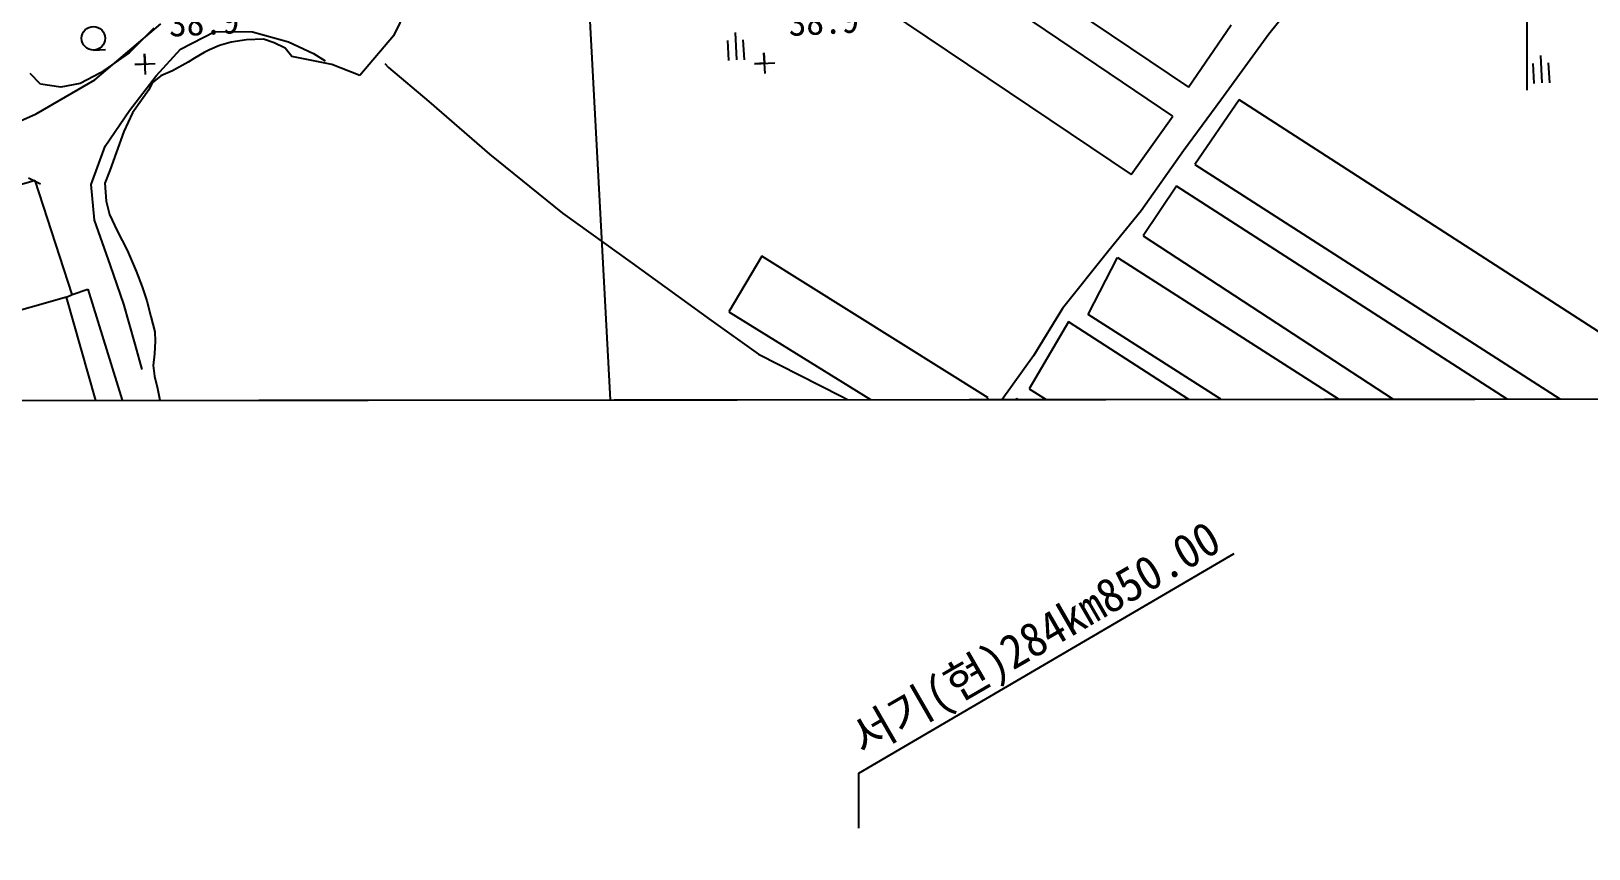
# Model space of a CAD drawing. Header units: millimetres. Extents: x 15846 to 16642, y 1103 to 1807.
# Drawn here: x 16125.3 to 16239, y 1363.4 to 1423 of the extents above; entities that cross this region are included whole.
import ezdxf
from ezdxf.enums import TextEntityAlignment as Align
from ezdxf.xclip import XClip

# ---------------------------------------------------------------- set-up
doc = ezdxf.new("R2010")
doc.units = ezdxf.units.MM
doc.header["$LTSCALE"] = 10
doc.header["$MEASUREMENT"] = 0
doc.header["$XCLIPFRAME"] = 2
doc.layers.add('TX-PAPR', color=2, linetype='Continuous', plot=False)
for name, color, linetype in [('TZ-BASE', 253, 'Continuous'), ('TZ-LEAL', 1, 'Continuous'), ('TZ-LEAT', 3, 'Continuous')]:
    doc.layers.add(name, color=color, linetype=linetype)
doc.styles.get("Standard").update_dxf_attribs({"font": 'GulimChe.ttf'})

# ---------------------------------------------------------------- blocks, each defined once
blk = doc.blocks.new('JD-FGHGF6GCDN')
at = {"layer": 'TZ-BASE'}
for p, q in [((222.04, 134.06), (240.63, -215.79)), ((300.01, -11.75), (300.05, -52.19)), ((231.33, -22.25, 125.95), (275.34, -51.97, 125.95)), ((274.21, -54.08, 125.95), (230.06, -24.23, 125.95)), ((227.2, -28.77, 125.95), (271.17, -58.33, 125.95)), ((285.49, -42.77, 39.32), (281.2, -48.09, 39.32)), ((219.73, -43.27, 38.98), (217.32, -48.23, 38.98)), ((195.53, -51.44, 39.02), (200.35, -47.35, 39.02)), ((199.84, -47.67, 41.28), (198.05, -49.46, 41.28)), ((275.34, -51.97, 125.95), (278.46, -47.42, 125.95)), ((201.79, -49.2, 39.54), (204.29, -47.9, 39.54)), ((204.29, -47.9, 39.54), (207.05, -47.94, 39.54)), ((205.48, -48.68, 38.98), (204.63, -48.93, 38.98)), ((206.6, -48.51, 38.98), (205.48, -48.68, 38.98)), ((207.84, -48.47, 38.98), (206.6, -48.51, 38.98)), ((207.05, -47.94, 39.54), (209.66, -48.67, 39.54)), ((208.63, -48.74, 38.98), (207.84, -48.47, 38.98)), ((209.42, -49.11, 38.98), (208.63, -48.74, 38.98)), ((209.66, -48.67, 39.54), (211.5, -49.51, 39.54)), ((217.32, -48.23, 38.98), (214.88, -51.11, 38.98)), ((241.71, -48.57, 40.03), (241.79, -50.02, 40.03)), ((242.27, -47.97, 40.03), (242.37, -49.98, 40.03)), ((242.94, -49.98, 40.03), (242.86, -48.51, 40.03)), ((281.2, -48.09, 39.32), (277.7, -52.91, 39.32)), ((195.47, -49.26, 40.66), (196.31, -49.22, 40.66)), ((198.05, -49.46, 41.28), (195.95, -50.91, 41.28)), ((199.24, -51.03, 38.93), (199.16, -49.53, 38.93)), ((199.16, -49.53, 38.93), (199.2, -50.28, 38.93)), ((200.01, -51.15, 39.54), (201.79, -49.2, 39.54)), ((202.81, -49.85, 38.98), (202.34, -50.13, 38.98)), ((203.52, -49.44, 38.98), (202.81, -49.85, 38.98)), ((203.91, -49.25, 38.98), (203.52, -49.44, 38.98)), ((204.63, -48.93, 38.98), (203.91, -49.25, 38.98)), ((209.91, -49.73, 38.98), (209.42, -49.11, 38.98)), ((212.82, -50.32, 38.98), (209.91, -49.73, 38.98)), ((211.5, -49.51, 39.54), (212.34, -50.04, 39.54)), ((244.45, -50.97, 38.93), (244.37, -49.47, 38.93)), ((244.37, -49.47, 38.93), (244.41, -50.22, 38.93)), ((301.03, -49.65, 39.34), (301.14, -51.66, 39.34)), ((191.58, -51.75, 41.28), (190.82, -50.96, 41.28)), ((195.95, -50.91, 41.28), (194.46, -51.69, 41.28)), ((198.45, -50.32, 38.93), (199.95, -50.24, 38.93)), ((199.2, -50.28, 38.93), (198.45, -50.32, 38.93)), ((200.35, -51.14, 38.98), (199.72, -51.64, 38.98)), ((201.2, -50.77, 38.98), (200.35, -51.14, 38.98)), ((202.34, -50.13, 38.98), (201.2, -50.77, 38.98)), ((214.88, -51.11, 38.98), (212.82, -50.32, 38.98)), ((216.7, -50.23, 38.95), (216.97, -50.53, 38.95)), ((216.97, -50.53, 38.95), (219.9, -53.01, 38.95)), ((243.67, -50.26, 38.93), (245.16, -50.18, 38.93)), ((244.41, -50.22, 38.93), (243.67, -50.26, 38.93)), ((300.48, -50.24, 39.34), (300.55, -51.69, 39.34)), ((301.71, -51.65, 39.34), (301.63, -50.18, 39.34)), ((191.26, -53.91, 39.02), (195.53, -51.44, 39.02)), ((193.05, -51.96, 41.28), (191.58, -51.75, 41.28)), ((194.46, -51.69, 41.28), (193.05, -51.96, 41.28)), ((198.07, -53.68, 39.54), (200.01, -51.15, 39.54)), ((199.48, -52.16, 38.98), (198.95, -52.92, 38.98)), ((199.72, -51.64, 38.98), (199.48, -52.16, 38.98)), ((198.95, -52.92, 38.98), (198.29, -53.84, 38.98)), ((219.9, -53.01, 38.95), (224.34, -56.86, 38.95)), ((277.7, -52.91, 39.32), (274.98, -56.62, 39.32)), ((279.04, -52.88, 126.08), (275.8, -57.6, 126.08)), ((325.74, -83.03, 126.08), (279.04, -52.88, 126.08)), ((187.06, -55.74, 39.02), (191.26, -53.91, 39.02)), ((196.3, -56.28, 39.54), (198.07, -53.68, 39.54)), ((198.29, -53.84, 38.98), (197.65, -55.2, 38.98)), ((271.17, -58.33, 125.95), (274.21, -54.08, 125.95)), ((197.65, -55.2, 38.98), (197.1, -56.77, 38.98)), ((195.28, -59.08, 39.54), (196.3, -56.28, 39.54)), ((197.1, -56.77, 38.98), (196.62, -58.04, 38.98)), ((274.98, -56.62, 39.32), (271.9, -61, 39.32)), ((224.34, -56.86, 38.95), (229.66, -61.16, 38.95)), ((275.8, -57.6, 126.08), (322.58, -87.67, 126.08)), ((191.17, -58.77, 128.45), (186.78, -60.05, 128.45)), ((190.69, -58.59, 40.2), (191.57, -59.03, 40.2)), ((193.87, -67.09, 128.45), (191.17, -58.77, 128.45)), ((195.5, -61.66, 39.54), (195.28, -59.08, 39.54)), ((196.62, -58.04, 38.98), (196.27, -58.96, 38.98)), ((196.27, -58.96, 38.98), (196.36, -60.29, 38.98)), ((274.47, -59.2, 125.93), (272.05, -62.82, 125.93)), ((321.78, -89.63, 125.93), (274.47, -59.2, 125.93)), ((196.36, -60.29, 38.98), (196.61, -61.27, 38.98)), ((196.61, -61.27, 38.98), (197.16, -62.46, 38.98)), ((229.66, -61.16, 38.95), (234.75, -64.82, 38.95)), ((271.9, -61, 39.32), (269.54, -63.88, 39.32)), ((196.69, -64.98, 39.54), (195.5, -61.66, 39.54)), ((197.16, -62.46, 38.98), (197.9, -63.86, 38.98)), ((272.05, -62.82, 125.93), (319.43, -93.77, 125.93)), ((197.9, -63.86, 38.98), (198.56, -65.39, 38.98)), ((244.22, -64.3, 125.84), (241.81, -68.35, 125.84)), ((260.74, -74.64, 125.84), (244.22, -64.3, 125.84)), ((269.54, -63.88, 39.32), (266.16, -68.13, 39.32)), ((268.03, -68.56, 126), (270.17, -64.4, 126)), ((270.17, -64.4, 126), (318.49, -95.31, 126)), ((197.65, -67.79, 39.54), (196.69, -64.98, 39.54)), ((198.56, -65.39, 38.98), (198.99, -66.54, 38.98)), ((234.75, -64.82, 38.95), (240.49, -68.98, 38.95)), ((193.87, -67.09, 128.02), (195.03, -66.7, 128.02)), ((195.03, -66.7, 128.02), (199.79, -82.18, 128.02)), ((198.99, -66.54, 38.98), (199.32, -67.56, 38.98)), ((193.46, -67.28, 128.69), (185.76, -69.47, 128.69)), ((193.46, -67.28, 128.45), (193.87, -67.09, 128.45)), ((198.14, -83.74, 128.69), (193.46, -67.28, 128.69)), ((198.48, -70.73, 39.54), (197.65, -67.79, 39.54)), ((199.32, -67.56, 38.98), (199.62, -68.71, 38.98)), ((266.16, -68.13, 39.32), (264.03, -71.57, 39.32)), ((199.62, -68.71, 38.98), (199.92, -69.82, 38.98)), ((240.49, -68.98, 38.95), (243.98, -71.44, 38.95)), ((241.81, -68.35, 125.84), (257.85, -78.32, 125.84)), ((266.58, -69.09, 126), (263.73, -73.97, 126)), ((315, -100.26, 126), (266.58, -69.09, 126)), ((315.82, -99.11, 126), (268.03, -68.56, 126)), ((199.92, -69.82, 38.98), (199.94, -70.51, 38.98)), ((198.98, -72.57, 39.54), (198.48, -70.73, 39.54)), ((199.89, -71.42, 38.98), (199.79, -72.28, 38.98)), ((199.94, -70.51, 38.98), (199.89, -71.42, 38.98)), ((243.98, -71.44, 38.95), (250, -74.51, 38.95)), ((264.03, -71.57, 39.32), (261.69, -74.84, 39.32)), ((199.79, -72.28, 38.98), (199.9, -73.06, 38.98)), ((199.9, -73.06, 38.98), (200.1, -73.95, 38.98)), ((200.1, -73.95, 38.98), (200.52, -75.92, 38.98)), ((250, -74.51, 38.95), (252.85, -76.14, 38.95)), ((257.85, -78.32, 125.84), (260.74, -74.64, 125.84)), ((262.81, -74.69, 125.8), (260.21, -79.31, 125.8)), ((311.17, -105.65, 125.8), (262.81, -74.69, 125.8)), ((263.73, -73.97, 126), (312.23, -105.05, 126))]:
    blk.add_line(p, q, dxfattribs=at)
blk.add_circle((195.43, -48.4, 40.66), 0.859, dxfattribs=at)
for p in [(200.98, -48.29, 40.16), (246.2, -48.24, 40.16)]:
    blk.add_text('38.9', height=2, rotation=3.042, dxfattribs=at).set_placement(p)

msp = doc.modelspace()

# ---------------------------------------------------------------- linework, layer by layer
at = {"layer": 'TX-PAPR'}
msp.add_lwpolyline([(16634.35, 1546.56), (15934.35, 1545.92), (15934.49, 1395.92), (16634.49, 1396.56)], close=True, dxfattribs=at)
at = {"layer": 'TZ-LEAL'}
msp.add_lwpolyline([(16213.07, 1384.9), (16185.68, 1368.87), (16185.68, 1364.87)], dxfattribs=at)

# ---------------------------------------------------------------- block references
at = {"layer": 'TZ-BASE'}
ref = msp.add_blockref('JD-FGHGF6GCDN', (15934.42, 1470.92), dxfattribs=at)
XClip(ref).set_block_clipping_path([(699.9307201608, 75.6438164958), (-0.0689837384, 74.999968275), (0.0689837384, -74.999968275), (700.0686876393, -74.3561200541)])

# ---------------------------------------------------------------- texts
at = {"layer": 'TZ-LEAT'}
msp.add_text('서기(현)284km850.00', height=2.5, rotation=30, dxfattribs=at).set_placement((16199.18, 1377.66), align=Align.CENTER)

doc.saveas('drawing.dxf')
